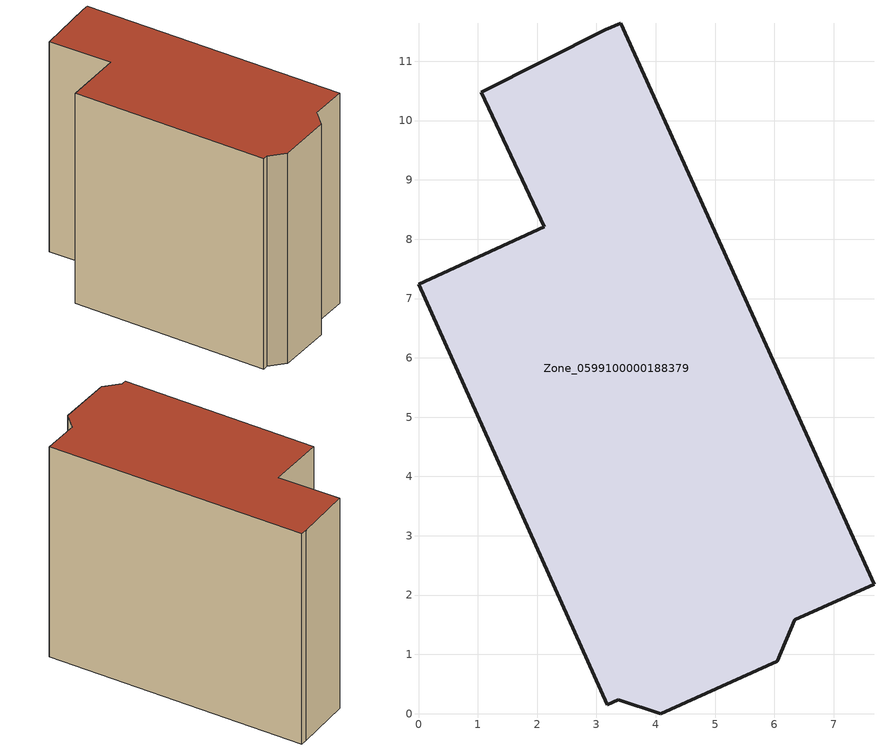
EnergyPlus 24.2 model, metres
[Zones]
Zone_0599100000188379
 floor ground (C_G): 3.15,11.53 3.41,11.64 7.68,2.18 6.34,1.58 6.05,0.88 4.08,0 3.37,0.24 3.18,0.15 0,7.24 2.12,8.21 1.06,10.48 z0
 wall outside (C_F): 3.41,11.64 3.15,11.53 1.06,10.48 2.12,8.21 0,7.24 3.18,0.15 3.37,0.24 4.08,0 6.05,0.88 6.34,1.58 7.68,2.18 3.41,11.64 z0:8.73
 roof outside (C_R): 7.68,2.18 3.41,11.64 3.15,11.53 1.06,10.48 2.12,8.21 0,7.24 3.18,0.15 3.37,0.24 4.08,0 6.05,0.88 6.34,1.58 z8.73
[BUILDING]
Pand.0599100000188379: North Axis=0; Terrain=City; Loads Convergence Tolerance Value=0.04; Temperature Convergence Tolerance Value=0.4; Solar Distribution=FullExterior; Maximum Number of Warmup Days=25; Minimum Number of Warmup Days=1
[Site:Location]
Rotterdam.The.Hague.AP_ZH_NLD Design_Conditions: Latitude=51.96; Longitude=4.45; Time Zone=1; Elevation=-4.5
[SITE:GROUNDTEMPERATURE:BUILDINGSURFACE]
18, 18, 18, 18, 18, 18, 18, 18, 18, 18, 18, 18
[MATERIAL] Thermal Absorptance=0.9; Solar Absorptance=0.7; Visible Absorptance=0.7
Name | Roughness | Thickness | Conductivity | Density | Specific Heat
G.TC.1946 | MediumSmooth | 0.15 | 1 | 540 | 1210
F.TC.1946 | Rough | 0.3 | 0.857143 | 1920 | 840
R.TC.1946 | MediumRough | 0.2 | 0.909091 | 1500 | 1000
[CONSTRUCTION]
C_G: G.TC.1946
C_F: F.TC.1946
C_R: R.TC.1946
[ZONE]
Zone_0599100000188379: Type=1; Multiplier=1; Ceiling Height=Autocalculate; Volume=Autocalculate; Floor Area=autocalculate; Part of Total Floor Area=Yes
[ZONEINFILTRATION:DESIGNFLOWRATE]
Infil_Zone_0599100000188379: Zone or ZoneList or Space or SpaceList=Zone_0599100000188379; Schedule=AlwaysOn; Design Flow Rate Calculation Method=Flow/Area; Flow Rate per Floor Area=0.003; Constant Term Coefficient=1; Temperature Term Coefficient=0; Velocity Term Coefficient=0; Velocity Squared Term Coefficient=0
[HVACTEMPLATE:ZONE:IDEALLOADSAIRSYSTEM]
Zone_0599100000188379: Maximum Heating Supply Air Temperature=50; Minimum Cooling Supply Air Temperature=13; Maximum Heating Supply Air Humidity Ratio=0.0156; Minimum Cooling Supply Air Humidity Ratio=0.0077; Heating Limit=NoLimit; Cooling Limit=NoLimit; Dehumidification Control Type=ConstantSensibleHeatRatio; Cooling Sensible Heat Ratio=0.7; Dehumidification Setpoint=60; Humidification Control Type=None; Humidification Setpoint=30; Outdoor Air Method=None; Outdoor Air Flow Rate per Person=0.00944; Outdoor Air Flow Rate per Zone Floor Area=0; Outdoor Air Flow Rate per Zone=0; Demand Controlled Ventilation Type=None; Outdoor Air Economizer Type=NoEconomizer; Heat Recovery Type=None; Sensible Heat Recovery Effectiveness=0.7; Latent Heat Recovery Effectiveness=0.65
[ZONECONTROL:THERMOSTAT]
ThermostatControl_Zone_0599100000188379: Zone or ZoneList=Zone_0599100000188379; Control Type Schedule=DualSetpointControlType; Control 1=Thermostat_Zone_0599100000188379; Temperature Difference Between Cutout And Setpoint=0
[THERMOSTATSETPOINT:DUALSETPOINT]
Thermostat_Zone_0599100000188379: Heating Setpoint Temperature Schedule=HeatingSetpoint_Zone_0599100000188379; Cooling Setpoint Temperature Schedule=CoolingSetpoint_Zone_0599100000188379
[SCHEDULE:COMPACT]
HeatingSetpoint_Zone_0599100000188379: Through: 12/31, For: AllDays, Until: 24:00, 21
CoolingSetpoint_Zone_0599100000188379: Through: 12/31, For: AllDays, Until: 24:00, 24
DualSetpointControlType: Through: 12/31, For: AllDays, Until: 24:00, 4
AlwaysOn: Through: 12/31, For: AllDays, Until: 24:00, 1
